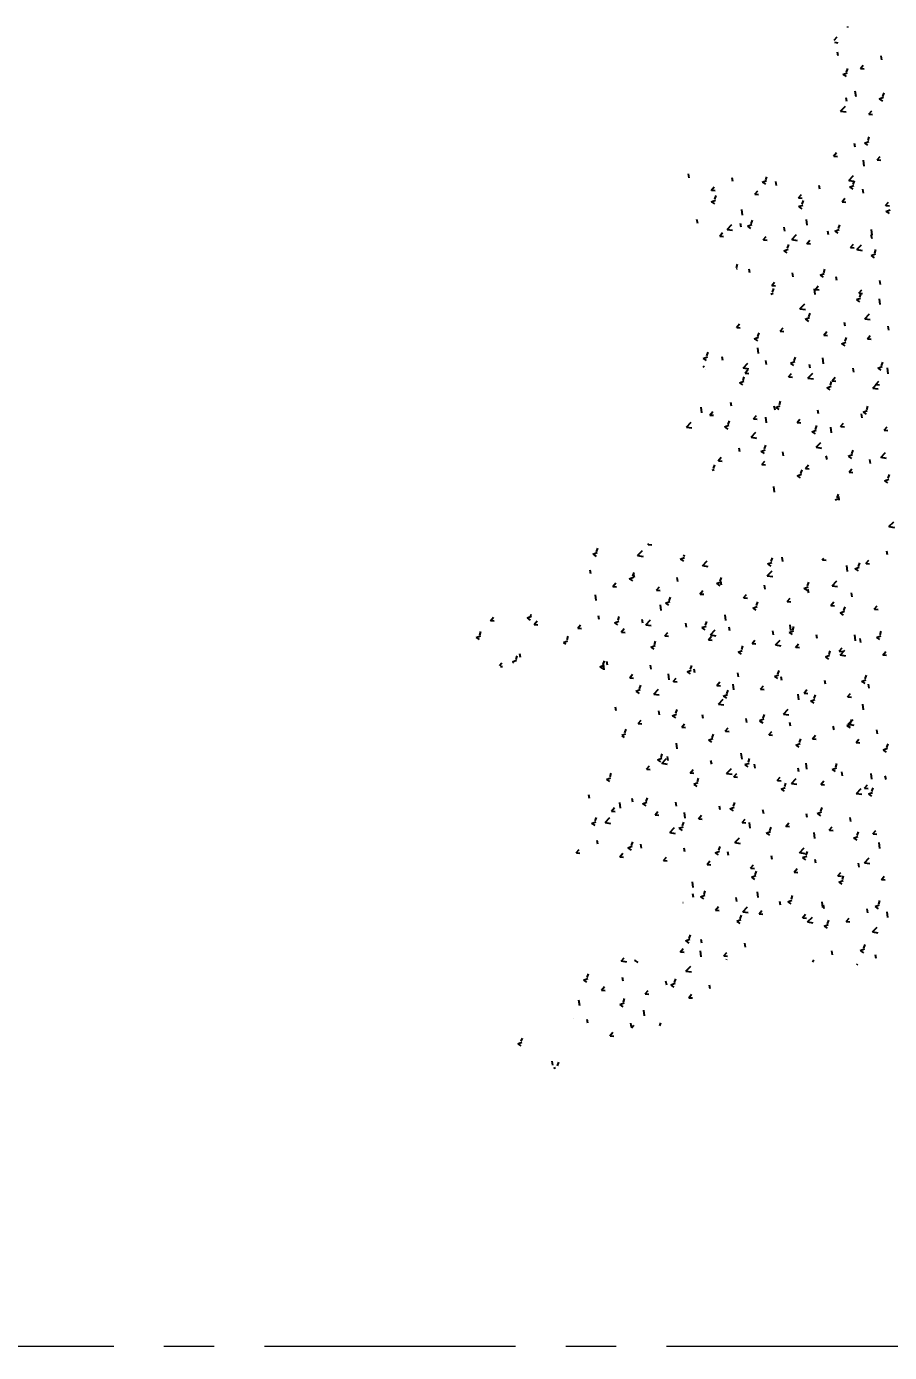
# Model space of a CAD drawing. Header units: millimetres. Extents: x 1667 to 847943, y 724 to 1832625.
# Drawn here: x 420352 to 421640, y 669370 to 671350 of the extents above; entities that cross this region are included whole.
import ezdxf

# ---------------------------------------------------------------- set-up
doc = ezdxf.new("R2010")
doc.units = ezdxf.units.MM
for name, pattern in [('18 03 2014_Stilt Floor_Block 1_Architecture Plan$0$HIDDEN', [0.375, 0.25, -0.125]), ('CENTER', [2, 1.25, -0.25, 0.25, -0.25]), ('DOT', [0.25, 0, -0.25])]:
    doc.linetypes.add(name, pattern=pattern)
doc.layers.get('Defpoints').update_dxf_attribs({"color": 140})
doc.layers.add('DIMENSION_MOFA', color=66, linetype='CENTER', lineweight=15)
doc.layers.add('s-dm', color=171, linetype='Continuous', lineweight=15)
doc.styles.add('arial', font='arial.ttf')
doc.styles.add('RS', font='romans.shx', dxfattribs={"width": 0.9})
doc.dimstyles.new('Maheboob', dxfattribs={"dimtxt": 100, "dimasz": 100, "dimexe": 0, "dimexo": 0, "dimgap": 50, "dimtad": 1, "dimdec": 0, "dimdsep": 46, "dimtxsty": 'RS', "dimblk": 'ME', "dimcen": 225, "dimdle": 25, "dimclrd": 256, "dimclre": 256, "dimclrt": 7, "dimadec": 1, "dimazin": 1, "dimtfac": 1, "dimtdec": 0, "dimtmove": 0, "dimatfit": 0, "dimldrblk": 'ME', "dimfxl": 1, "dimlwd": -1, "dimlwe": -1, "dimarcsym": 0})

# ---------------------------------------------------------------- blocks, each defined once
blk = doc.blocks.new('A$C344D2886')
at = {"linetype": 'Continuous'}
for p, q in [((1079.7, 7206.4), (1079.3, 7209.5)), ((1039.6, 7169.5), (1048.8, 7179.1)), ((1040.4, 7164), (1050.7, 7162.4)), ((1051.7, 7124.1), (1049.6, 7135.2)), ((1178.2, 7113), (1176.2, 7124.1)), ((1075.7, 7077.3), (1079.3, 7088)), ((1115.7, 7087.5), (1124.2, 7097.7)), ((1116, 7087.6), (1126.5, 7086.7)), ((1065.2, 7070.2), (1077.5, 7074.9)), ((1065.5, 7070), (1074.2, 7064.1)), ((1103.1, 7005.4), (1101.1, 7022.1)), ((1181, 7006.3), (1184.6, 7017)), ((1058.5, 6963.7), (1072.2, 6978)), ((1076.1, 6991.4), (1074.1, 7002.4)), ((1170.5, 6999.2), (1182.8, 7003.9)), ((1170.8, 6999), (1179.6, 6993)), ((1058.4, 6963.8), (1074.1, 6961.4)), ((1140.1, 6954.8), (1148.6, 6965)), ((1140.5, 6954.9), (1151, 6954)), ((1100.6, 6858.7), (1098.6, 6869.7)), ((1127.6, 6871.2), (1139.9, 6876)), ((1127.9, 6871), (1136.6, 6865.1)), ((1138.1, 6878.4), (1141.7, 6889)), ((1038.1, 6833.2), (1046.6, 6843.3)), ((1038.4, 6833.3), (1049, 6832.3)), ((1126.5, 6804.3), (1124.5, 6821.1)), ((1164.6, 6822.1), (1173.1, 6832.2)), ((1165, 6822.2), (1175.5, 6821.3)), ((618.9, 6770.3), (616.9, 6781.3)), ((1081.9, 6762.6), (1095.6, 6776.9)), ((682.9, 6733.7), (691.4, 6743.8)), ((745.5, 6759.2), (743.4, 6770.2)), ((831.1, 6757.4), (843.4, 6762.2)), ((831.4, 6757.2), (840.1, 6751.3)), ((841.6, 6764.6), (844.6, 6773.3)), ((872, 6748.1), (870, 6759.2)), ((998.5, 6737), (996.5, 6748.1)), ((1081.8, 6762.7), (1097.5, 6760.3)), ((1084.6, 6743.3), (1097, 6748)), ((1084.9, 6743.1), (1093.7, 6737.2)), ((1095.2, 6750.4), (1098.7, 6761.1)), ((682.8, 6700.5), (695.2, 6705.3)), ((683.1, 6700.3), (691.9, 6694.4)), ((683.3, 6733.8), (693.8, 6732.9)), ((693.4, 6707.7), (697, 6718.3)), ((809.5, 6722.6), (818, 6732.7)), ((809.8, 6722.7), (820.3, 6721.8)), ((936, 6711.5), (944.5, 6721.7)), ((936.3, 6711.6), (946.9, 6710.7)), ((946.9, 6693.5), (950.5, 6704.2)), ((1062.6, 6700.5), (1071.1, 6710.6)), ((1062.9, 6700.6), (1073.4, 6699.6)), ((1125.1, 6726), (1123.1, 6737)), ((773.3, 6661.6), (771.3, 6678.4)), ((936.4, 6686.4), (948.7, 6691.1)), ((936.7, 6686.2), (945.5, 6680.3)), ((1189.1, 6689.4), (1197.6, 6699.5)), ((1189.4, 6689.5), (1200, 6688.6)), ((1189.9, 6672.3), (1202.3, 6677)), ((1190.2, 6672), (1199, 6666.1)), ((643.4, 6637.5), (641.3, 6648.6)), ((728.7, 6620), (742.4, 6634.3)), ((769.9, 6626.5), (767.9, 6637.5)), ((788.1, 6629.5), (800.5, 6634.2)), ((788.4, 6629.3), (797.2, 6623.3)), ((798.7, 6636.6), (802.3, 6647.3)), ((896.5, 6615.4), (894.4, 6626.5)), ((961.6, 6632.4), (959.6, 6649.2)), ((1052.2, 6622.5), (1055.8, 6633.2)), ((707.4, 6601), (715.9, 6611.1)), ((707.7, 6601.1), (718.3, 6600.1)), ((728.6, 6620.1), (744.3, 6617.6)), ((833.9, 6589.9), (842.4, 6600)), ((834.3, 6590), (844.8, 6589.1)), ((916.9, 6590.9), (932.6, 6588.4)), ((917, 6590.8), (930.7, 6605.1)), ((960.5, 6578.8), (969, 6589)), ((1023, 6604.3), (1021, 6615.4)), ((1041.7, 6615.4), (1054.1, 6620.1)), ((1042, 6615.1), (1050.8, 6609.2)), ((1149.6, 6593.3), (1147.5, 6604.3)), ((1149.9, 6603.2), (1147.9, 6620)), ((893.5, 6558.5), (905.8, 6563.2)), ((893.8, 6558.2), (902.5, 6552.3)), ((904, 6565.6), (907.6, 6576.3)), ((960.8, 6578.9), (971.4, 6578)), ((1087, 6567.8), (1095.5, 6577.9)), ((1087.4, 6567.8), (1097.9, 6566.9)), ((1105.2, 6561.7), (1120.9, 6559.2)), ((1105.3, 6561.6), (1119, 6575.9)), ((1147, 6544.3), (1159.4, 6549.1)), ((1157.6, 6551.5), (1161.1, 6562.1)), ((755.8, 6508.7), (759.3, 6519.3)), ((1147.3, 6544.1), (1156.1, 6538.2)), ((756.5, 6505.9), (757.6, 6506.3)), ((794.4, 6493.8), (792.4, 6504.8)), ((921, 6482.7), (918.9, 6493.8)), ((998.8, 6487.4), (1011.1, 6492.2)), ((999.1, 6487.2), (1007.8, 6481.3)), ((1009.3, 6494.6), (1012.9, 6505.2)), ((1047.5, 6471.6), (1045.5, 6482.7)), ((1174.1, 6460.5), (1172, 6471.6)), ((855.5, 6432.4), (862.9, 6435.3)), ((858.4, 6457.2), (866.9, 6467.3)), ((858.8, 6457.3), (869.3, 6456.4)), ((861.1, 6437.7), (864.6, 6448.3)), ((984.9, 6431.4), (983, 6448.1)), ((985, 6446.1), (993.5, 6456.3)), ((985.3, 6446.2), (995.9, 6445.3)), ((1111.5, 6435), (1120, 6445.2)), ((1111.9, 6435.1), (1122.4, 6434.2)), ((1114.6, 6423.5), (1118.2, 6434.2)), ((940.3, 6389.7), (954.1, 6404)), ((1104.1, 6416.4), (1116.4, 6421.1)), ((1104.4, 6416.2), (1113.2, 6410.2)), ((1173.2, 6402.2), (1171.3, 6418.9)), ((940.3, 6389.8), (956, 6387.4)), ((955.8, 6359.5), (968.2, 6364.2)), ((956.1, 6359.3), (964.9, 6353.3)), ((966.4, 6366.6), (970, 6377.3)), ((1128.6, 6360.5), (1142.4, 6374.8)), ((1128.6, 6360.6), (1144.3, 6358.2)), ((756.4, 6335.6), (764.9, 6345.7)), ((756.7, 6335.6), (767.2, 6334.7)), ((818.1, 6309.7), (821.7, 6320.4)), ((882.9, 6324.5), (891.4, 6334.6)), ((883.2, 6324.6), (893.8, 6323.7)), ((1009.5, 6313.4), (1018, 6323.5)), ((1072, 6338.9), (1069.9, 6350)), ((1198.5, 6327.8), (1196.5, 6338.9)), ((807.6, 6302.6), (820, 6307.3)), ((807.9, 6302.4), (816.7, 6296.4)), ((820, 6259.5), (818.1, 6276.3)), ((1009.8, 6313.5), (1020.3, 6312.6)), ((1061.2, 6288.4), (1073.5, 6293.2)), ((1061.5, 6288.2), (1070.2, 6282.3)), ((1071.7, 6295.6), (1075.3, 6306.2)), ((1136, 6302.3), (1144.5, 6312.5)), ((1136.3, 6302.4), (1146.9, 6301.5)), ((659.4, 6245.7), (671.7, 6250.4)), ((659.7, 6245.5), (668.4, 6239.5)), ((669.9, 6252.8), (673.5, 6263.5)), ((716.8, 6239.4), (714.8, 6250.5)), ((843.4, 6228.3), (841.3, 6239.4)), ((923.5, 6238.7), (927, 6249.3)), ((1008.3, 6230.3), (1006.4, 6247.1)), ((659.6, 6220.3), (662.8, 6224.1)), ((665, 6213.1), (665.2, 6213.1)), ((775.4, 6217.8), (789.2, 6232.2)), ((775.4, 6217.9), (791.1, 6215.5)), ((780.8, 6202.8), (789.3, 6213)), ((781.2, 6202.9), (791.7, 6202)), ((907.4, 6191.8), (915.9, 6201.9)), ((912.9, 6231.5), (925.3, 6236.3)), ((913.2, 6231.3), (922, 6225.4)), ((963.7, 6188.6), (977.5, 6202.9)), ((969.9, 6217.3), (967.9, 6228.3)), ((1096.5, 6206.2), (1094.4, 6217.3)), ((1166.5, 6217.4), (1178.8, 6222.2)), ((1166.8, 6217.2), (1175.5, 6211.3)), ((1177, 6224.5), (1180.6, 6235.2)), ((1196.6, 6201.1), (1194.7, 6217.9)), ((764.7, 6174.6), (777, 6179.4)), ((765, 6174.4), (773.7, 6168.5)), ((775.2, 6181.8), (778.8, 6192.4)), ((907.7, 6191.9), (918.3, 6190.9)), ((963.7, 6188.7), (979.4, 6186.3)), ((1018.2, 6160.5), (1030.6, 6165.2)), ((1028.8, 6167.6), (1032.3, 6178.3)), ((1033.9, 6180.7), (1042.4, 6190.8)), ((1034.3, 6180.8), (1044.8, 6179.9)), ((1152, 6159.4), (1165.8, 6173.7)), ((1160.5, 6169.6), (1169, 6179.8)), ((1160.8, 6169.7), (1171.4, 6168.8)), ((1018.5, 6160.3), (1027.3, 6154.4)), ((1152, 6159.5), (1167.7, 6157.1)), ((655.1, 6087.6), (653.2, 6104.4)), ((678.8, 6081.2), (687.3, 6091.3)), ((741.3, 6106.7), (739.3, 6117.8)), ((867.9, 6095.6), (865.8, 6106.7)), ((870, 6103.6), (882.3, 6108.3)), ((870.3, 6103.4), (879.1, 6097.5)), ((880.5, 6110.7), (884.1, 6121.4)), ((994.4, 6084.6), (992.4, 6095.6)), ((1120.9, 6073.5), (1118.9, 6084.6)), ((1123.5, 6089.5), (1135.9, 6094.2)), ((1123.8, 6089.3), (1132.6, 6083.3)), ((1134.1, 6096.6), (1137.7, 6107.3)), ((610.5, 6046), (624.3, 6060.3)), ((610.5, 6046.1), (626.2, 6043.6)), ((679.1, 6081.3), (689.7, 6080.4)), ((721.7, 6046.7), (734.1, 6051.4)), ((722, 6046.5), (730.8, 6040.6)), ((732.3, 6053.8), (735.9, 6064.5)), ((805.3, 6070.1), (813.8, 6080.3)), ((805.7, 6070.2), (816.2, 6069.3)), ((843.4, 6058.4), (841.5, 6075.2)), ((931.9, 6059.1), (940.4, 6069.2)), ((932.2, 6059.2), (942.7, 6058.2)), ((985.8, 6039.7), (989.4, 6050.4)), ((1031.7, 6029.2), (1029.8, 6046)), ((1058.4, 6048), (1066.9, 6058.1)), ((1058.7, 6048.1), (1069.3, 6047.2)), ((1185, 6036.9), (1193.5, 6047.1)), ((798.8, 6016.8), (812.6, 6031.1)), ((798.8, 6016.9), (814.5, 6014.4)), ((975.3, 6032.6), (987.7, 6037.3)), ((975.6, 6032.3), (984.4, 6026.4)), ((1185.3, 6037), (1195.8, 6036.1)), ((765.8, 5974), (763.7, 5985.1)), ((827.1, 5975.7), (839.4, 5980.4)), ((827.4, 5975.4), (836.1, 5969.5)), ((837.6, 5982.8), (841.2, 5993.5)), ((892.3, 5962.9), (890.3, 5974)), ((987.1, 5987.6), (1000.9, 6001.9)), ((987.1, 5987.7), (1002.8, 5985.2)), ((1091.2, 5968.7), (1094.7, 5979.3)), ((1175.4, 5958.4), (1189.2, 5972.7)), ((689.4, 5925.9), (692.9, 5936.6)), ((703.3, 5948.5), (711.8, 5958.6)), ((703.6, 5948.6), (714.1, 5947.7)), ((829.8, 5937.4), (838.3, 5947.6)), ((830.1, 5937.5), (840.7, 5936.6)), ((956.3, 5926.4), (964.8, 5936.5)), ((1018.9, 5951.9), (1016.8, 5962.9)), ((1080.6, 5961.5), (1093, 5966.3)), ((1080.9, 5961.3), (1089.7, 5955.4)), ((1145.4, 5940.8), (1143.4, 5951.8)), ((1175.4, 5958.5), (1191.1, 5956)), ((685.3, 5921.2), (691.2, 5923.5)), ((932.4, 5904.6), (944.7, 5909.4)), ((932.7, 5904.4), (941.4, 5898.5)), ((942.9, 5911.8), (946.5, 5922.4)), ((956.7, 5926.4), (967.2, 5925.5)), ((1082.9, 5915.3), (1091.4, 5925.4)), ((1083.2, 5915.4), (1093.8, 5914.5)), ((1185.9, 5890.5), (1198.3, 5895.2)), ((1196.5, 5897.6), (1200, 5908.3)), ((866.8, 5857.4), (864.9, 5874.1)), ((1186.2, 5890.3), (1195, 5884.4)), ((1042.2, 5835.3), (1050, 5838.3)), ((1048.2, 5840.7), (1051.8, 5851.4)), ((1054.5, 5833.8), (1053.2, 5844.9)), ((1198.8, 5757.3), (1212.6, 5771.6)), ((1198.8, 5757.4), (1214.5, 5755)), ((499.1, 5705.2), (501.3, 5707.8)), ((499.5, 5705.3), (510, 5704.4)), ((339.4, 5677), (351.8, 5681.8)), ((339.7, 5676.8), (348.5, 5670.9)), ((349.9, 5684.1), (353.5, 5694.8)), ((469, 5673), (482.8, 5687.4)), ((469, 5673.1), (484.7, 5670.7)), ((593, 5662.9), (605.3, 5667.6)), ((593.3, 5662.7), (602, 5656.7)), ((603.5, 5670), (605.3, 5675.4)), ((857.1, 5655.9), (860.6, 5666.6)), ((890.2, 5656.3), (888.8, 5668.2)), ((1005.3, 5660.9), (1009.5, 5665.9)), ((1005.6, 5661), (1016.2, 5660.1)), ((1194.4, 5675.4), (1192.3, 5686.4)), ((333, 5620.2), (331, 5631.2)), ((455.3, 5613.1), (458.8, 5623.8)), ((657.3, 5643.8), (671.1, 5658.2)), ((657.3, 5643.9), (673, 5641.5)), ((845.6, 5614.6), (859.4, 5628.9)), ((846.5, 5648.8), (858.9, 5653.5)), ((846.8, 5648.5), (855.6, 5642.6)), ((1078.5, 5627.1), (1076.6, 5643.9)), ((1100.1, 5634.6), (1112.4, 5639.4)), ((1100.4, 5634.4), (1109.1, 5628.5)), ((1110.6, 5641.8), (1114.2, 5652.4)), ((1131.9, 5649.9), (1140.4, 5660)), ((1132.2, 5650), (1142.7, 5649)), ((397.1, 5583.6), (405.6, 5593.7)), ((397.4, 5583.7), (407.9, 5582.7)), ((444.7, 5606), (457.1, 5610.7)), ((445, 5605.8), (453.8, 5599.8)), ((459.6, 5609.1), (457.5, 5620.1)), ((586.1, 5598), (584.1, 5609.1)), ((698.3, 5591.8), (710.6, 5596.6)), ((698.6, 5591.6), (707.3, 5585.7)), ((708.8, 5599), (712.4, 5609.6)), ((712.7, 5586.9), (710.6, 5598)), ((839.2, 5575.9), (837.2, 5586.9)), ((845.6, 5614.7), (861.3, 5612.3)), ((962.4, 5584.9), (965.9, 5595.5)), ((1033.9, 5585.4), (1047.7, 5599.7)), ((1033.9, 5585.5), (1049.6, 5583.1)), ((348.7, 5542.9), (346.8, 5559.6)), ((523.6, 5572.5), (532.1, 5582.6)), ((523.9, 5572.6), (534.5, 5571.7)), ((560.6, 5542.1), (564.2, 5552.7)), ((650.1, 5561.4), (658.6, 5571.6)), ((650.5, 5561.5), (661, 5560.6)), ((776.7, 5550.4), (785.2, 5560.5)), ((777, 5550.5), (787.6, 5549.5)), ((903.2, 5539.3), (911.7, 5549.4)), ((951.8, 5577.7), (964.2, 5582.5)), ((952.1, 5577.5), (960.9, 5571.6)), ((965.8, 5564.8), (963.7, 5575.9)), ((1092.3, 5553.7), (1090.3, 5564.8)), ((537, 5513.6), (535.1, 5530.4)), ((550, 5534.9), (562.4, 5539.7)), ((550.3, 5534.7), (559.1, 5528.8)), ((803.6, 5520.8), (815.9, 5525.6)), ((803.9, 5520.6), (812.7, 5514.7)), ((814.1, 5528), (817.7, 5538.6)), ((903.6, 5539.4), (914.1, 5538.5)), ((1029.8, 5528.2), (1038.3, 5538.4)), ((1030.1, 5528.3), (1040.7, 5527.4)), ((1057.1, 5506.7), (1069.5, 5511.4)), ((1057.4, 5506.5), (1066.2, 5500.5)), ((1067.7, 5513.8), (1071.3, 5524.5)), ((1156.3, 5517.2), (1164.8, 5527.3)), ((1156.7, 5517.2), (1167.2, 5516.3)), ((41.9, 5484.1), (50.4, 5494.2)), ((42.2, 5484.2), (52.8, 5483.3)), ((148.2, 5492.2), (160.6, 5496.9)), ((148.5, 5491.9), (157.3, 5486)), ((158.8, 5499.3), (160, 5502.8)), ((168.4, 5473), (176.9, 5483.2)), ((168.8, 5473.1), (179.3, 5472.2)), ((295, 5461.9), (303.5, 5472.1)), ((357.5, 5487.4), (355.5, 5498.5)), ((401.8, 5478), (414.1, 5482.8)), ((402.1, 5477.8), (410.9, 5471.9)), ((412.3, 5485.2), (415.9, 5495.8)), ((484.1, 5476.4), (482, 5487.4)), ((492.4, 5472), (506.2, 5486.3)), ((492.4, 5472.1), (508.1, 5469.6)), ((610.6, 5465.3), (608.6, 5476.4)), ((655.3, 5463.9), (667.7, 5468.6)), ((665.9, 5471), (669.5, 5481.7)), ((725.3, 5484.4), (723.4, 5501.2)), ((913.6, 5455.2), (911.7, 5472)), ((0, 5435.3), (12.4, 5440)), ((0.3, 5435), (9.1, 5429.1)), ((10.5, 5442.4), (14.1, 5453.1)), ((264.1, 5428.3), (267.7, 5438.9)), ((295.3, 5462), (305.9, 5461.1)), ((421.5, 5450.9), (430, 5461)), ((421.9, 5451), (432.4, 5450)), ((548.1, 5439.8), (556.6, 5449.9)), ((548.4, 5439.9), (559, 5439)), ((655.6, 5463.7), (664.4, 5457.8)), ((674.6, 5428.7), (683.1, 5438.9)), ((680.7, 5442.8), (694.5, 5457.1)), ((680.7, 5442.9), (696.4, 5440.4)), ((737.2, 5454.2), (735.1, 5465.3)), ((863.7, 5443.2), (861.7, 5454.2)), ((908.9, 5449.8), (921.3, 5454.5)), ((909.2, 5449.6), (918, 5443.6)), ((919.4, 5456.9), (923, 5467.6)), ((990.3, 5432.1), (988.2, 5443.1)), ((1101.9, 5426), (1100, 5442.8)), ((1116.8, 5421), (1114.8, 5432.1)), ((1162.5, 5435.6), (1174.8, 5440.4)), ((1162.8, 5435.4), (1171.5, 5429.5)), ((1173, 5442.8), (1176.6, 5453.4)), ((253.6, 5421.1), (265.9, 5425.9)), ((253.8, 5420.9), (260.2, 5416.6)), ((507.1, 5407), (519.5, 5411.7)), ((507.4, 5406.8), (516.2, 5400.9)), ((517.6, 5414.1), (521.2, 5424.8)), ((675, 5428.8), (685.5, 5427.9)), ((760.7, 5392.9), (773, 5397.6)), ((761, 5392.7), (769.7, 5386.7)), ((771.2, 5400), (774.8, 5410.7)), ((801.2, 5417.7), (809.7, 5427.8)), ((801.5, 5417.7), (812.1, 5416.8)), ((869, 5413.6), (882.8, 5427.9)), ((869, 5413.7), (884.7, 5411.2)), ((927.7, 5406.6), (936.2, 5416.7)), ((928.1, 5406.7), (938.6, 5405.8)), ((1024.8, 5385.9), (1028.3, 5396.5)), ((1054.3, 5395.5), (1062.8, 5405.7)), ((1054.6, 5395.6), (1065.1, 5394.7)), ((1057.3, 5384.4), (1071, 5398.7)), ((1180.8, 5384.4), (1189.3, 5394.6)), ((68.2, 5353.5), (74.9, 5361.5)), ((105.3, 5364.2), (117.7, 5369)), ((105.6, 5364), (108.5, 5362.1)), ((115.9, 5371.4), (119.4, 5382)), ((128.9, 5376.9), (126.9, 5387.9)), ((358.9, 5350.1), (371.2, 5354.8)), ((369.4, 5357.2), (373, 5367.9)), ((372.1, 5341.8), (370.2, 5358.5)), ((382, 5354.7), (380, 5365.8)), ((508.5, 5343.7), (506.5, 5354.7)), ((623, 5343.1), (626.5, 5353.8)), ((1014.2, 5378.7), (1026.6, 5383.5)), ((1014.5, 5378.5), (1023.3, 5372.6)), ((1057.3, 5384.5), (1072.9, 5382)), ((1181.1, 5384.5), (1191.7, 5383.6)), ((70.6, 5351.1), (76.6, 5350.6)), ((359.2, 5349.9), (367.9, 5344)), ((446, 5318.2), (454.5, 5328.3)), ((446.3, 5318.3), (456.9, 5317.3)), ((560.4, 5312.6), (558.5, 5329.3)), ((572.6, 5307.1), (581.1, 5317.2)), ((612.4, 5336), (624.8, 5340.7)), ((612.7, 5335.8), (621.5, 5329.8)), ((635.1, 5332.6), (633.1, 5343.7)), ((761.6, 5321.5), (759.6, 5332.6)), ((866, 5321.8), (878.3, 5326.6)), ((866.3, 5321.6), (875, 5315.7)), ((876.5, 5329), (880.1, 5339.6)), ((888.2, 5310.4), (886.1, 5321.5)), ((1130.1, 5314.8), (1133.6, 5325.5)), ((464.2, 5279.1), (476.5, 5283.8)), ((464.5, 5278.8), (473.3, 5272.9)), ((474.7, 5286.2), (478.3, 5296.9)), ((515.8, 5270.9), (529.6, 5285.2)), ((572.9, 5307.2), (583.4, 5306.3)), ((699.1, 5296), (707.6, 5306.2)), ((699.4, 5296.1), (710, 5295.2)), ((728.3, 5272.1), (731.8, 5282.7)), ((748.7, 5283.4), (746.8, 5300.1)), ((825.7, 5284.9), (834.2, 5295.1)), ((826, 5285), (836.5, 5284.1)), ((952.2, 5273.9), (960.7, 5284)), ((1014.7, 5299.4), (1012.7, 5310.4)), ((1119.5, 5307.7), (1131.9, 5312.5)), ((1119.8, 5307.5), (1128.6, 5301.6)), ((1141.3, 5288.3), (1139.2, 5299.4)), ((515.8, 5271), (531.5, 5268.6)), ((704.1, 5241.7), (717.8, 5256)), ((704.1, 5241.8), (719.8, 5239.4)), ((717.7, 5264.9), (730.1, 5269.7)), ((718, 5264.7), (726.8, 5258.8)), ((937, 5254.2), (935.1, 5270.9)), ((952.5, 5274), (963.1, 5273)), ((971.3, 5250.8), (983.6, 5255.5)), ((971.6, 5250.6), (980.4, 5244.7)), ((981.8, 5257.9), (985.4, 5268.6)), ((1078.7, 5262.8), (1087.2, 5272.9)), ((1079.1, 5262.9), (1089.6, 5262)), ((1125.3, 5225), (1123.3, 5241.7)), ((406.5, 5222), (404.4, 5233.1)), ((533, 5211), (531, 5222)), ((569.5, 5208), (581.8, 5212.8)), ((569.8, 5207.8), (578.6, 5201.9)), ((580, 5215.2), (583.6, 5225.8)), ((659.6, 5199.9), (657.5, 5210.9)), ((786.1, 5188.8), (784.1, 5199.9)), ((823, 5193.9), (835.4, 5198.6)), ((833.6, 5201), (837.2, 5211.7)), ((892.4, 5212.5), (906.1, 5226.8)), ((892.4, 5212.6), (908, 5210.2)), ((431.8, 5158.3), (435.4, 5168.9)), ((470.5, 5185.5), (479, 5195.6)), ((470.8, 5185.5), (481.4, 5184.6)), ((597, 5174.4), (605.5, 5184.5)), ((597.4, 5174.5), (607.9, 5173.5)), ((723.6, 5163.3), (732.1, 5173.4)), ((723.9, 5163.4), (734.5, 5162.5)), ((823.3, 5193.7), (832.1, 5187.8)), ((850.1, 5152.2), (858.6, 5162.4)), ((912.7, 5177.7), (910.6, 5188.8)), ((1039.2, 5166.7), (1037.2, 5177.7)), ((1076.6, 5179.8), (1089, 5184.5)), ((1076.9, 5179.6), (1085.7, 5173.6)), ((1080.6, 5183.4), (1096.3, 5181)), ((1080.7, 5183.3), (1094.4, 5197.6)), ((1087.1, 5186.9), (1090.7, 5197.6)), ((1165.8, 5155.6), (1163.7, 5166.7)), ((422.7, 5151.7), (433.6, 5155.9)), ((423.4, 5149.7), (430.3, 5145)), ((583.8, 5111.5), (581.9, 5128.3)), ((674.8, 5137), (687.2, 5141.7)), ((675.1, 5136.8), (683.9, 5130.9)), ((685.3, 5144.1), (688.9, 5154.8)), ((850.5, 5152.3), (861, 5151.4)), ((928.4, 5122.9), (940.7, 5127.6)), ((928.7, 5122.6), (937.4, 5116.7)), ((938.9, 5130), (942.5, 5140.7)), ((976.7, 5141.2), (985.2, 5151.3)), ((977, 5141.3), (987.6, 5140.3)), ((1103.2, 5130.1), (1111.7, 5140.2)), ((1103.6, 5130.2), (1114.1, 5129.3)), ((1192.4, 5115.9), (1196, 5126.5)), ((526.6, 5080.1), (538.9, 5084.8)), ((537.1, 5087.2), (540.7, 5097.9)), ((539.2, 5069.8), (552.9, 5084.2)), ((557.5, 5078.2), (555.5, 5089.3)), ((772.1, 5082.3), (770.1, 5099.1)), ((790.7, 5073.1), (794.2, 5083.8)), ((1181.9, 5108.7), (1194.3, 5113.5)), ((1182.2, 5108.5), (1191, 5102.6)), ((495, 5052.7), (503.5, 5062.9)), ((495.3, 5052.8), (505.9, 5051.9)), ((526.9, 5079.9), (535.6, 5074)), ((539.2, 5069.9), (554.8, 5067.5)), ((621.5, 5041.7), (630, 5051.8)), ((684.1, 5067.2), (682, 5078.2)), ((727.5, 5040.6), (741.2, 5055)), ((780.1, 5066), (792.5, 5070.7)), ((780.4, 5065.7), (789.2, 5059.8)), ((810.6, 5056.1), (808.6, 5067.2)), ((937.1, 5045), (935.1, 5056.1)), ((960.4, 5053.1), (958.4, 5069.9)), ((1033.7, 5051.8), (1046, 5056.6)), ((1034, 5051.6), (1042.7, 5045.7)), ((1044.2, 5059), (1047.8, 5069.6)), ((1063.7, 5034), (1061.7, 5045)), ((378.3, 5023.2), (390.7, 5027.9)), ((378.6, 5023), (387.4, 5017.1)), ((388.9, 5030.3), (392.4, 5041)), ((621.9, 5041.8), (632.4, 5040.8)), ((631.9, 5009.1), (644.2, 5013.8)), ((632.2, 5008.8), (640.9, 5002.9)), ((642.4, 5016.2), (646, 5026.9)), ((727.5, 5040.7), (743.1, 5038.3)), ((748.1, 5030.6), (756.6, 5040.7)), ((748.4, 5030.7), (758.9, 5029.8)), ((874.6, 5019.5), (883.1, 5029.7)), ((874.9, 5019.6), (885.5, 5018.7)), ((896, 5002.1), (899.5, 5012.7)), ((915.7, 5011.5), (931.4, 5009.1)), ((915.8, 5011.4), (929.5, 5025.7)), ((1001.2, 5008.5), (1009.7, 5018.6)), ((1001.5, 5008.5), (1012, 5007.6)), ((1127.7, 4997.4), (1136.2, 5007.5)), ((1148.7, 5023.9), (1146.7, 5040.7)), ((1190.2, 5022.9), (1188.2, 5033.9)), ((328.9, 4967.7), (326.9, 4978.7)), ((455.4, 4956.6), (453.4, 4967.7)), ((494.2, 4959.3), (497.8, 4970)), ((885.4, 4994.9), (897.8, 4999.7)), ((885.7, 4994.7), (894.5, 4988.8)), ((1104, 4982.3), (1119.7, 4979.9)), ((1104.1, 4982.2), (1117.8, 4996.5)), ((1128, 4997.5), (1138.6, 4996.6)), ((1139, 4980.8), (1151.3, 4985.5)), ((1139.3, 4980.6), (1148.1, 4974.7)), ((1149.5, 4987.9), (1153.1, 4998.6)), ((392.9, 4931.1), (401.4, 4941.2)), ((393.2, 4931.2), (403.8, 4930.3)), ((418.9, 4939.7), (417, 4956.4)), ((483.6, 4952.2), (496, 4956.9)), ((483.9, 4951.9), (492.7, 4946)), ((519.5, 4920), (528, 4930.2)), ((582, 4945.5), (579.9, 4956.6)), ((708.5, 4934.5), (706.5, 4945.5)), ((737.2, 4938), (749.5, 4942.8)), ((737.5, 4937.8), (746.3, 4931.9)), ((747.7, 4945.2), (751.3, 4955.8)), ((835.1, 4923.4), (833, 4934.5)), ((990.7, 4923.9), (1003.1, 4928.6)), ((1001.3, 4931), (1004.9, 4941.7)), ((335.4, 4895.2), (347.7, 4900)), ((335.7, 4895), (344.5, 4889.1)), ((345.9, 4902.4), (349.5, 4913)), ((374.3, 4898), (388, 4912.3)), ((374.3, 4898.1), (389.9, 4895.6)), ((519.8, 4920.1), (530.3, 4919.2)), ((599.5, 4888.3), (603.1, 4898.9)), ((607.2, 4910.4), (605.2, 4927.2)), ((646, 4909), (654.5, 4919.1)), ((646.3, 4909.1), (656.9, 4908.1)), ((772.5, 4897.9), (781, 4908)), ((772.9, 4898), (783.4, 4897.1)), ((795.5, 4881.2), (793.5, 4898)), ((899.1, 4886.8), (907.6, 4897)), ((961.6, 4912.3), (959.6, 4923.4)), ((991, 4923.7), (999.8, 4917.8)), ((1088.2, 4901.2), (1086.1, 4912.3)), ((562.5, 4868.9), (578.2, 4866.4)), ((562.6, 4868.8), (576.3, 4883.1)), ((588.9, 4881.1), (601.3, 4885.9)), ((589.2, 4880.9), (598, 4875)), ((750.9, 4839.6), (764.6, 4853.9)), ((842.5, 4867), (854.9, 4871.7)), ((842.8, 4866.8), (851.6, 4860.9)), ((853, 4874.1), (856.6, 4884.8)), ((899.4, 4886.9), (910, 4886)), ((983.8, 4852), (981.8, 4868.8)), ((1025.6, 4875.7), (1034.1, 4885.9)), ((1026, 4875.8), (1036.5, 4874.9)), ((1096.1, 4852.9), (1108.4, 4857.6)), ((1096.4, 4852.6), (1105.1, 4846.7)), ((1106.6, 4860), (1110.2, 4870.7)), ((1152.2, 4864.7), (1160.7, 4874.8)), ((1152.5, 4864.8), (1163.1, 4863.8)), ((290.8, 4809.5), (299.3, 4819.6)), ((353.4, 4835), (351.3, 4846)), ((440.7, 4824.2), (453.1, 4829)), ((441, 4824), (449.8, 4818.1)), ((451.2, 4831.4), (454.8, 4842)), ((479.9, 4823.9), (477.9, 4835)), ((606.5, 4812.8), (604.4, 4823.9)), ((694.3, 4810.1), (706.6, 4814.8)), ((704.8, 4817.2), (708.4, 4827.9)), ((750.8, 4839.7), (766.5, 4837.2)), ((939.2, 4810.4), (952.9, 4824.7)), ((958.4, 4803.1), (961.9, 4813.8)), ((1172.1, 4822.8), (1170.1, 4839.6)), ((291.2, 4809.6), (301.7, 4808.6)), ((417.4, 4798.4), (425.9, 4808.5)), ((417.7, 4798.5), (428.3, 4797.6)), ((543.9, 4787.3), (552.4, 4797.5)), ((544.3, 4787.4), (554.8, 4786.5)), ((670.5, 4776.3), (679, 4786.4)), ((670.8, 4776.3), (681.4, 4775.4)), ((694.6, 4809.9), (703.3, 4803.9)), ((733, 4801.8), (731, 4812.8)), ((797, 4765.2), (805.5, 4775.3)), ((859.6, 4790.7), (857.5, 4801.7)), ((939.1, 4810.5), (954.8, 4808)), ((947.8, 4796), (960.2, 4800.7)), ((948.1, 4795.7), (956.9, 4789.8)), ((986.1, 4779.6), (984.1, 4790.7)), ((1112.7, 4768.5), (1110.6, 4779.6)), ((1127.4, 4781.3), (1143.1, 4778.8)), ((1127.5, 4781.2), (1141.2, 4795.5)), ((797.4, 4765.3), (807.9, 4764.3)), ((799.6, 4739.1), (811.9, 4743.8)), ((799.9, 4738.8), (808.6, 4732.9)), ((810.1, 4746.2), (813.7, 4756.9)), ((923.6, 4754.1), (932.1, 4764.2)), ((923.9, 4754.2), (934.5, 4753.3)), ((1050.1, 4743), (1058.6, 4753.2)), ((1050.5, 4743.1), (1061, 4742.2)), ((1063.7, 4732.1), (1067.2, 4742.7)), ((1176.7, 4732), (1185.2, 4742.1)), ((630.6, 4709.4), (628.6, 4726.1)), ((661.9, 4689.3), (665.4, 4699.9)), ((1053.1, 4724.9), (1065.5, 4729.7)), ((1053.4, 4724.7), (1062.2, 4718.8)), ((1177, 4732.1), (1187.5, 4731.1)), ((600.4, 4665.6), (601.6, 4665.4)), ((630.9, 4680.1), (628.9, 4691.2)), ((651.3, 4682.1), (663.7, 4686.9)), ((651.6, 4681.9), (660.4, 4676)), ((757.5, 4669), (755.5, 4680.1)), ((818.9, 4680.2), (816.9, 4696.9)), ((884, 4658), (882, 4669)), ((904.9, 4668), (917.2, 4672.8)), ((905.2, 4667.8), (914, 4661.9)), ((915.4, 4675.2), (919, 4685.8)), ((1007.2, 4651), (1005.2, 4667.7)), ((1169, 4661), (1172.6, 4671.7)), ((695, 4643.5), (703.5, 4653.7)), ((695.3, 4643.6), (705.8, 4642.7)), ((767.2, 4618.3), (770.8, 4628.9)), ((774.2, 4638.6), (789.9, 4636.2)), ((774.3, 4638.5), (788, 4652.8)), ((821.5, 4632.5), (830, 4642.6)), ((821.8, 4632.6), (832.4, 4631.6)), ((948.1, 4621.4), (956.6, 4631.5)), ((948.4, 4621.5), (958.9, 4620.6)), ((962.6, 4609.3), (976.3, 4623.6)), ((1010.6, 4646.9), (1008.5, 4658)), ((1137.1, 4635.8), (1135.1, 4646.9)), ((1158.4, 4653.9), (1170.8, 4658.6)), ((1158.7, 4653.7), (1167.5, 4647.7)), ((1195.5, 4621.8), (1193.5, 4638.5)), ((756.6, 4611.1), (769, 4615.9)), ((756.9, 4610.9), (765.7, 4605)), ((962.5, 4609.4), (978.2, 4607)), ((1010.2, 4597), (1022.6, 4601.7)), ((1010.5, 4596.8), (1019.3, 4590.8)), ((1020.7, 4604.1), (1024.3, 4614.8)), ((1074.6, 4610.3), (1083.1, 4620.5)), ((1074.9, 4610.4), (1085.5, 4609.5)), ((1150.9, 4580.1), (1164.6, 4594.4)), ((608.4, 4554.2), (620.8, 4558.9)), ((608.7, 4554), (617.5, 4548.1)), ((618.9, 4561.3), (622.5, 4572)), ((655.4, 4547.4), (653.4, 4558.5)), ((782, 4536.3), (779.9, 4547.4)), ((1126, 4533.1), (1129.6, 4543.7)), ((1150.8, 4580.2), (1166.5, 4577.8)), ((421.1, 4495.8), (430.2, 4505.4)), ((592.9, 4521.9), (601.4, 4532)), ((593.2, 4522), (603.8, 4521.1)), ((654, 4508.3), (652, 4525.1)), ((719.4, 4510.8), (727.9, 4521)), ((719.8, 4510.9), (730.3, 4510)), ((1035.1, 4514.2), (1033, 4525.2)), ((1115.5, 4525.9), (1127.9, 4530.7)), ((1115.8, 4525.7), (1124.6, 4519.8)), ((1161.6, 4503.1), (1159.6, 4514.2)), ((421, 4495.9), (436.7, 4493.5)), ((460.2, 4497.3), (462.9, 4498.4)), ((460.5, 4497.1), (469.2, 4491.2)), ((609.3, 4466.7), (625, 4464.3)), ((609.4, 4466.6), (623.1, 4481)), ((727.1, 4498.8), (727.8, 4501)), ((976.7, 4493.6), (981, 4498.8)), ((1105.1, 4484.8), (1107.6, 4487.8)), ((311.9, 4440.4), (324.3, 4445.1)), ((312.2, 4440.2), (321, 4434.3)), ((322.5, 4447.5), (326, 4458.2)), ((426.8, 4436.8), (424.8, 4447.9)), ((553.4, 4425.8), (551.3, 4436.8)), ((565.5, 4426.3), (577.8, 4431)), ((576, 4433.4), (579.6, 4444.1)), ((364.3, 4411.3), (372.8, 4421.5)), ((364.6, 4411.4), (375.2, 4410.5)), ((490.8, 4400.3), (499.3, 4410.4)), ((491.2, 4400.4), (501.7, 4399.4)), ((565.8, 4426.1), (574.5, 4420.1)), ((617.4, 4389.2), (625.9, 4399.3)), ((679.9, 4414.7), (677.9, 4425.8)), ((300.8, 4365.7), (298.8, 4382.4)), ((417.2, 4369.4), (429.6, 4374.1)), ((417.5, 4369.1), (426.3, 4363.2)), ((427.8, 4376.5), (431.3, 4387.2)), ((489.1, 4336.4), (487.1, 4353.2)), ((617.7, 4389.3), (628.3, 4388.4)), ((283, 4330), (283.1, 4330.3)), ((324.7, 4315.2), (322.7, 4326.3)), ((451.3, 4304.1), (449.3, 4315.2)), ((533.8, 4307.7), (536.7, 4316.1)), ((388.8, 4278.6), (397.3, 4288.8)), ((389.1, 4278.7), (399.6, 4277.8)), ((451.3, 4301.9), (458.2, 4309.1)), ((120.8, 4255.6), (133.1, 4260.3)), ((121, 4255.3), (129.8, 4249.4)), ((131.3, 4262.7), (134.4, 4271.9)), ((222.7, 4193.6), (220.6, 4204.6)), ((236.6, 4191.7), (240.2, 4202.3)), ((226.1, 4184.5), (230.8, 4186.3)), ((226.4, 4184.3), (226.9, 4184))]:
    blk.add_line(p, q, dxfattribs=at)
blk = doc.blocks.new('DBCJHDBCF')
at = {"xscale": 0.5141766008696601, "yscale": 0.5141766008696601, "zscale": 0.5141766008696601, "rotation": 359.6093848919614}
blk.add_blockref('A$C344D2886', (5389.1, -90.4), dxfattribs=at)
blk = doc.blocks.new('_Oblique')
at = {"color": 0, "linetype": 'ByBlock', "lineweight": -2}
blk.add_line((-0.5, -0.5), (0.5, 0.5), dxfattribs=at)
blk = doc.blocks.new('*D902')
at = {"layer": 'Defpoints', "color": 0}
for p in [(421734.1, 669379.3), (421734.1, 667863.7), (416531.8, 667788.8)]:
    blk.add_point(p, dxfattribs=at)
at = {"layer": 'DIMENSION_MOFA', "linetype": 'DOT', "ltscale": 300}
for p, q in [((416531.8, 667788.8), (416531.8, 669404.3)), ((421734.1, 667863.7), (421734.1, 669404.3))]:
    blk.add_line(p, q, dxfattribs=at)
at = {"layer": 'DIMENSION_MOFA', "ltscale": 300}
blk.add_line((416506.8, 669379.3), (421759.1, 669379.3), dxfattribs=at)
at = {"layer": 'DIMENSION_MOFA', "xscale": 80, "yscale": 80, "zscale": 80, "rotation": 180}
blk.add_blockref('_Oblique', (416531.8, 669379.3), dxfattribs=at)
at = {"layer": 'DIMENSION_MOFA', "xscale": 80, "yscale": 80, "zscale": 80}
blk.add_blockref('_Oblique', (421734.1, 669379.3), dxfattribs=at)
at = {"layer": 'DIMENSION_MOFA', "color": 7, "insert": (419132.9, 669451), "char_height": 100, "attachment_point": 5, "style": 'arial'}
blk.add_mtext('5500-6000MM CLEAR WIDTH', dxfattribs=at)
blk = doc.blocks.new('ME')
at = {"layer": 's-dm', "color": 2, "ltscale": 50}
for p, q in [((0, -1.044), (0, 1.044)), ((-1.044, 0), (1.044, 0))]:
    blk.add_line(p, q, dxfattribs=at)
blk.add_lwpolyline([(0.738, 0.738), (-0.738, -0.738)], dxfattribs=at)

msp = doc.modelspace()

# ---------------------------------------------------------------- block references
at = {"rotation": 0.3906151080382554}
msp.add_blockref('DBCJHDBCF', (415633.142, 667696.354), dxfattribs=at)

# ---------------------------------------------------------------- next in the draw order: dimensions: what is measured, and where the dimension line sits
at = {"layer": 'DIMENSION_MOFA', "color": 4, "linetype": '18 03 2014_Stilt Floor_Block 1_Architecture Plan$0$HIDDEN', "ltscale": 300}
dim = msp.add_linear_dim(base=(421734.094, 669379.326), p1=(416531.775, 667788.764), p2=(421734.094, 667863.686), text='5500-6000MM CLEAR WIDTH', dimstyle='Maheboob', override={"dimasz": 80, "dimexe": 25, "dimgap": 20, "dimtxsty": 'arial', "dimblk1": 'Oblique', "dimblk2": 'Oblique', "dimsah": 1, "dimtmove": 1, "dimfxl": 0, "dimarcsym": 1}, dxfattribs=at)
dim.commit()
dim.dimension.update_dxf_attribs({"geometry": '*D902', "text_midpoint": (419132.935, 669451.032)})

doc.saveas('drawing.dxf')
